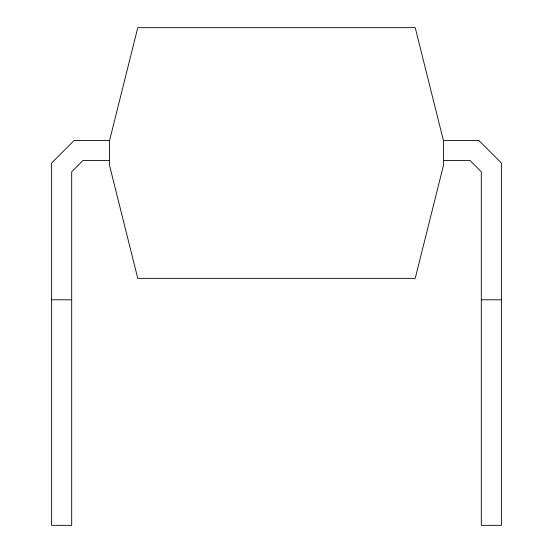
<?xml version="1.0" encoding="UTF-8"?>
<svg xmlns="http://www.w3.org/2000/svg" width="553" height="553" viewBox="0 0 553 553"><rect width="100%" height="100%" fill="white"/><g stroke="black" fill="none" stroke-linecap="round" stroke-linejoin="round"><path stroke-width="0.83" d="M109.584 140.427L137.78 27.65L415.22 27.65L443.416 140.427L443.416 165.582L415.22 278.359L137.78 278.359L109.584 165.582L109.584 140.427L74.171 140.427L51.616 162.99L51.616 525.35L71.69 525.35L71.69 171.783L82.971 160.508L109.584 160.508M443.416 140.427L478.829 140.427L501.384 162.99L501.384 525.35L481.31 525.35L481.31 171.783L470.029 160.508L443.416 160.508M51.616 299.788L71.69 299.788M481.31 299.788L501.384 299.788"/></g></svg>
